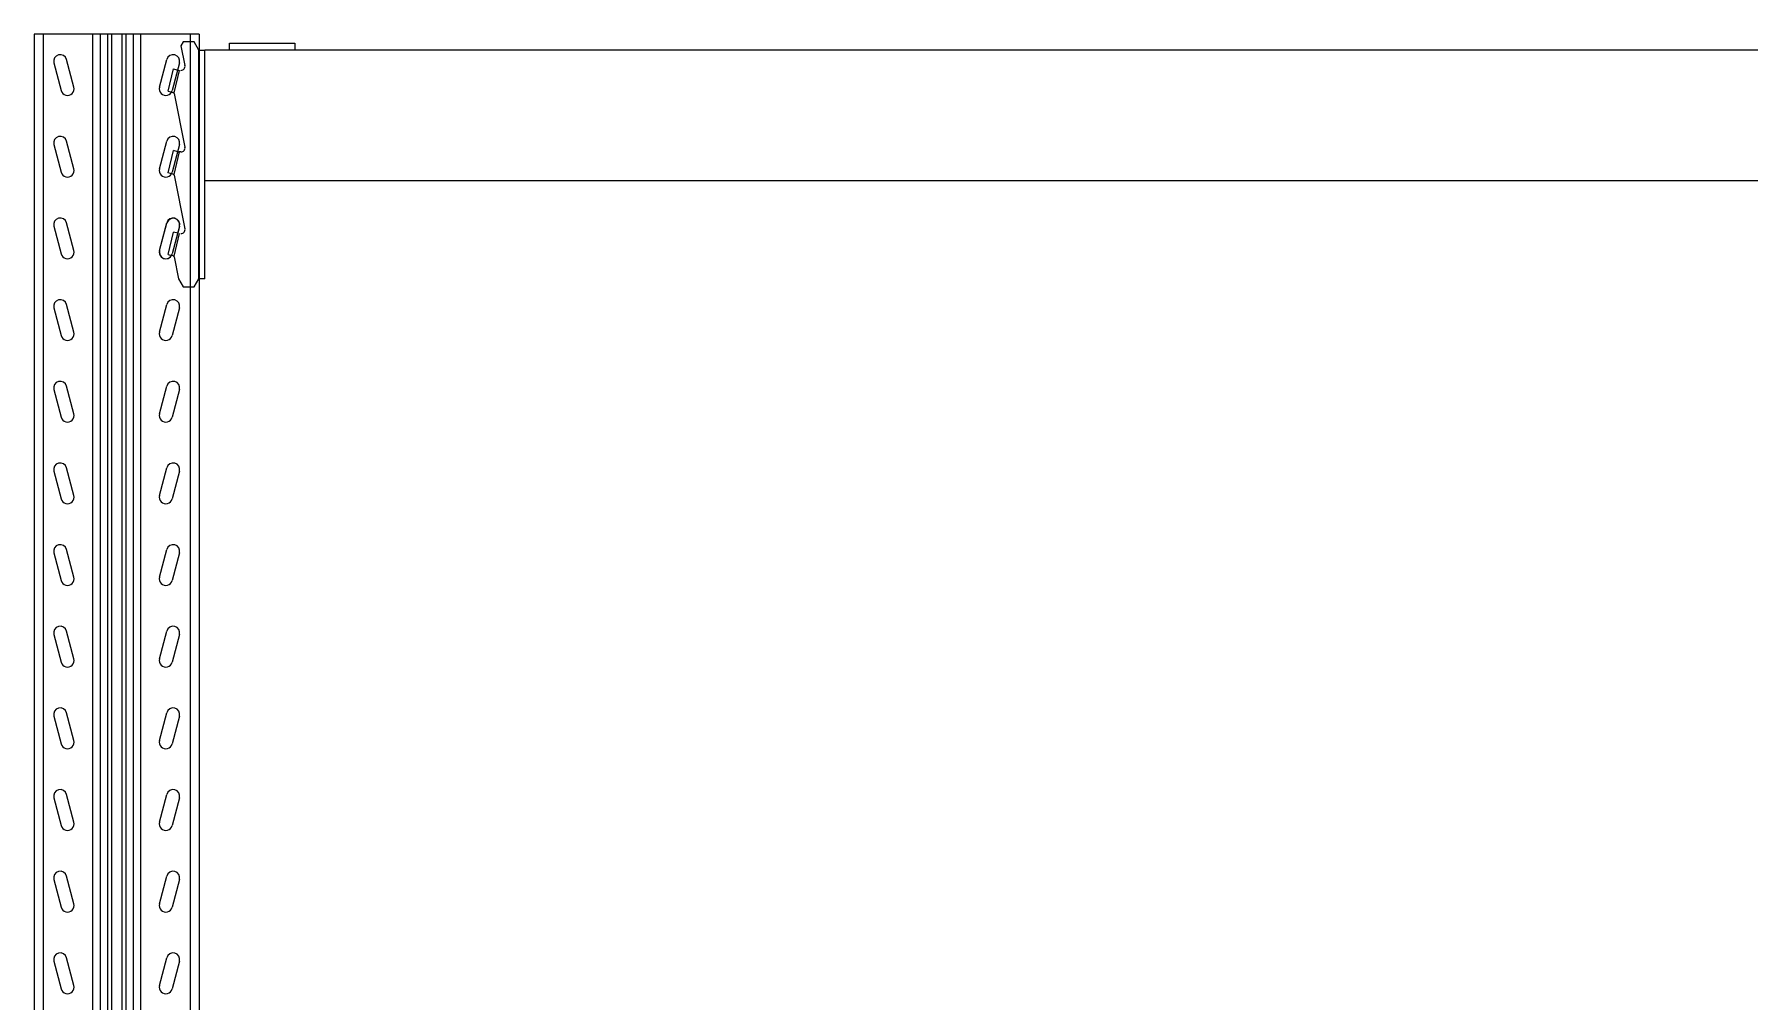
# Model space of a CAD drawing. Header units: millimetres. Extents: x -143 to 2013, y -78 to 1106.
# Drawn here: x -116 to 935, y 514 to 1106 of the extents above; entities that cross this region are included whole.
import ezdxf

# ---------------------------------------------------------------- set-up
doc = ezdxf.new("R2010")
doc.units = ezdxf.units.MM
doc.linetypes.add('CONTINU', pattern=[0])
doc.linetypes.add('LIN0', pattern=[0])
doc.layers.add('LONGARINA', color=20, linetype='LIN0', lineweight=20)

# ---------------------------------------------------------------- blocks, each defined once
blk = doc.blocks.new('*U7')
at = {"color": 7, "linetype": 'Continuous', "lineweight": 25}
for p, q in [((-38.5, 7.4), (-34, -9.5)), ((-26.3, -7.4), (-30.8, 9.5)), ((26.3, -7.4), (30.8, 9.5)), ((38.5, 7.4), (34, -9.5))]:
    blk.add_line(p, q, dxfattribs=at)
for centre, start, end in [((-34.6, 8.5), 14.9006, 194.9006), ((34.6, 8.5), 345.0994, 165.0994), ((-30.1, -8.5), 194.9006, 14.9006), ((30.1, -8.5), 165.0994, 345.0994)]:
    blk.add_arc(centre, 4, start, end, dxfattribs=at)
blk = doc.blocks.new('*U6')
at = {"color": 0, "linetype": 'ByBlock', "lineweight": -2, "transparency": 16777216}
for p in [(0, 950), (0, 900), (0, 850), (0, 800), (0, 750), (0, 700), (0, 650), (0, 600), (0, 550), (0, 500), (0, 450), (0, 400), (0, 350), (0, 300), (0, 250), (0, 200), (0, 150), (0, 100), (0, 50), (0, 0)]:
    blk.add_blockref('*U7', p, dxfattribs=at)
blk = doc.blocks.new('DI_COLUNA_FRONTAL_101')
at = {"color": 7, "linetype": 'Continuous', "lineweight": 25}
for p, q in [((-50.5, 1104.8), (-50.5, 104.8)), ((-45.1, 1104.8), (-45.1, 104.8)), ((-14.7, 1104.8), (-14.7, 104.8)), ((-10.1, 1104.8), (-10.1, 104.8)), ((-5.6, 1104.8), (-5.6, 104.8)), ((-3.2, 1104.8), (-3.2, 104.8)), ((3.2, 1104.8), (3.2, 104.8)), ((5.6, 1104.8), (5.6, 104.8)), ((10.1, 1104.8), (10.1, 104.8)), ((14.7, 1104.8), (14.7, 104.8)), ((45.1, 1104.8), (45.1, 104.8)), ((50.5, 1104.8), (50.5, 104.8))]:
    blk.add_line(p, q, dxfattribs=at)
blk.add_line((50.5, 1104.8), (-50.5, 1104.8))
at = {"color": 2}
blk.add_blockref('*U6', (0, 129.8), dxfattribs=at)
blk = doc.blocks.new('DI_LGTOPO')
at = {"layer": 'LONGARINA', "linetype": 'CONTINU', "lineweight": -2, "ltscale": 2}
for p, q in [((6.1, 111.9), (4.7, 109.5)), ((6.1, 111.9), (4.7, 109.5)), ((4.7, 109.5), (7.1, 97.5)), ((4.7, 109.5), (7.1, 97.5)), ((12.6, 111.9), (6.1, 111.9)), ((12.6, 111.9), (6.1, 111.9)), ((12.8, 111.9), (12.6, 111.9)), ((12.8, 111.9), (12.6, 111.9)), ((15.7, 106.9), (12.8, 111.9)), ((15.7, 106.9), (12.8, 111.9)), ((15.7, -33.1), (15.7, 106.9)), ((15.7, 106.9), (19.4, 106.9)), ((15.7, -33.1), (15.7, 106.9)), ((15.7, 106.9), (19.4, 106.9)), ((19.4, -33.1), (19.4, 106.9)), ((1912.4, 106.9), (19.4, 106.9)), ((19.4, -33.1), (19.4, 106.9)), ((1912.4, 106.9), (19.4, 106.9)), ((-3.2, 81.8), (0.1, 95.4)), ((-3.2, 81.8), (0.1, 95.4)), ((0.1, 95.4), (3.7, 94.5)), ((0.1, 95.4), (3.7, 94.5)), ((3.7, 94.5), (0.3, 80.7)), ((3.7, 94.5), (0.3, 80.7)), ((-3.2, 81.8), (-0.3, 81)), ((-3.2, 81.8), (-0.3, 81)), ((0.5, 80.3), (7.1, 47.5)), ((0.5, 80.3), (7.1, 47.5)), ((-3.2, 31.8), (0.1, 45.4)), ((-3.2, 31.8), (0.1, 45.4)), ((2.7, 44.7), (0.1, 45.4)), ((2.7, 44.7), (0.1, 45.4)), ((3.7, 44.5), (0.3, 30.7)), ((3.7, 44.5), (0.3, 30.7)), ((2.7, 44.7), (3.7, 44.5)), ((2.7, 44.7), (3.7, 44.5)), ((4.7, 44.5), (3.7, 44.5)), ((4.7, 44.5), (3.7, 44.5)), ((-0.3, 31), (-3.2, 31.8)), ((-0.3, 31), (-3.2, 31.8)), ((0.5, 30.3), (7.1, -2.5)), ((0.5, 30.3), (7.1, -2.5)), ((1912.4, 26.9), (19.4, 26.9)), ((1912.4, 26.9), (19.4, 26.9)), ((-8.4, -15.9), (-3.9, 1)), ((-8.4, -15.9), (-3.9, 1)), ((-3.2, -18.2), (0.1, -4.6)), ((-3.2, -18.2), (0.1, -4.6)), ((2.7, -5.3), (0.1, -4.6)), ((2.7, -5.3), (0.1, -4.6)), ((3.7, -5.5), (0.3, -19.3)), ((3.7, -5.5), (0.3, -19.3)), ((3.9, -1), (2.7, -5.3)), ((3.9, -1), (2.7, -5.3)), ((-3.2, -18.2), (-1, -18.8)), ((-3.2, -18.2), (-1, -18.8)), ((-0.3, -19), (-1, -18.8)), ((-0.3, -19), (-1, -18.8)), ((0.5, -19.7), (3.2, -33.1)), ((0.5, -19.7), (3.2, -33.1)), ((3.2, -33.1), (6.1, -38.1)), ((3.2, -33.1), (6.1, -38.1)), ((6.1, -38.1), (12.6, -38.1)), ((6.1, -38.1), (12.6, -38.1)), ((12.6, -38.1), (12.8, -38.1)), ((12.6, -38.1), (12.8, -38.1)), ((12.8, -38.1), (15.7, -33.1)), ((12.8, -38.1), (15.7, -33.1)), ((19.4, -33.1), (15.7, -33.1)), ((19.4, -33.1), (15.7, -33.1))]:
    blk.add_line(p, q, dxfattribs=at)
at = {"layer": 'LONGARINA'}
for p, q in [((34.4, 106.9), (34.4, 111.2)), ((34.4, 111.2), (74.4, 111.2)), ((34.4, 106.9), (34.4, 111.2)), ((34.4, 111.2), (74.4, 111.2)), ((74.4, 106.9), (34.4, 106.9)), ((74.4, 106.9), (34.4, 106.9)), ((74.4, 111.2), (74.4, 106.9)), ((74.4, 111.2), (74.4, 106.9))]:
    blk.add_line(p, q, dxfattribs=at)
at = {"layer": 'LONGARINA', "linetype": 'CONTINU', "lineweight": -2, "ltscale": 2}
for centre, radius, start, end in [((4.7, 97), 2.5, 270, 11.451), ((4.7, 97), 2.5, 270, 11.451), ((4.7, 97), 2.5, 270, 11.451), ((4.7, 97), 2.5, 270, 11.451), ((-0.5, 80.1), 1.01, 11.738, 76.013), ((-0.5, 80.1), 1.01, 11.738, 76.013), ((4.7, 47), 2.5, 270, 11.451), ((4.7, 47), 2.5, 270, 11.451), ((-0.5, 30.1), 1.01, 11.738, 76.013), ((-0.5, 30.1), 1.01, 11.738, 76.013), ((0, 0), 4, 345.0994, 165.0994), ((0, 0), 4, 345.0994, 165.0994), ((4.7, -3), 2.5, 270, 11.451), ((4.7, -3), 2.5, 270, 11.451), ((-4.5, -16.9), 4, 165.0994, 332.126), ((-4.5, -16.9), 4, 165.0994, 332.126), ((-0.5, -19.9), 1.01, 11.738, 76.013), ((-0.5, -19.9), 1.01, 11.738, 76.013)]:
    blk.add_arc(centre, radius, start, end, dxfattribs=at)

msp = doc.modelspace()

# ---------------------------------------------------------------- block references
at = {"color": 2}
msp.add_blockref('DI_COLUNA_FRONTAL_101', (-65.2, 1.4), dxfattribs=at)
msp.add_blockref('DI_LGTOPO', (-30.5, 989.6))

doc.saveas('drawing.dxf')
